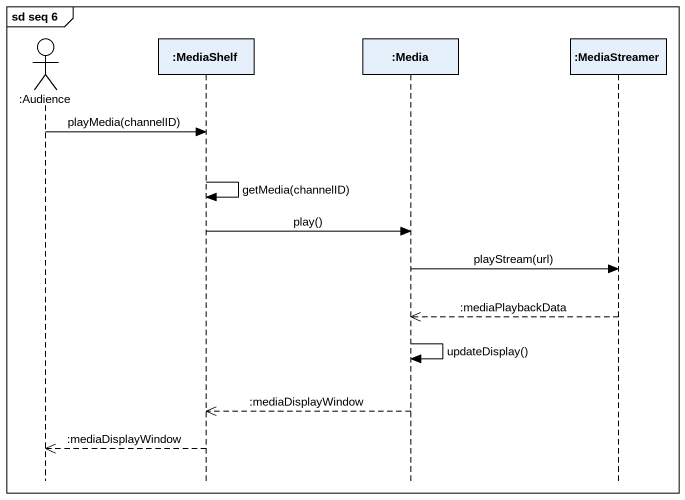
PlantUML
@startuml
mainframe sd seq 6
hide footbox
actor ":Audience" as Audience
participant ":MediaShelf" as MediaShelf
participant ":Media" as Media
participant ":MediaStreamer" as MediaStreamer

Audience -> MediaShelf : playMedia(channelID)
MediaShelf -> MediaShelf : getMedia(channelID)
MediaShelf -> Media : play()
Media -> MediaStreamer : playStream(url)
MediaStreamer -->> Media : :mediaPlaybackData
Media -> Media : updateDisplay()
Media -->> MediaShelf : :mediaDisplayWindow
MediaShelf -->> Audience : :mediaDisplayWindow
@enduml
